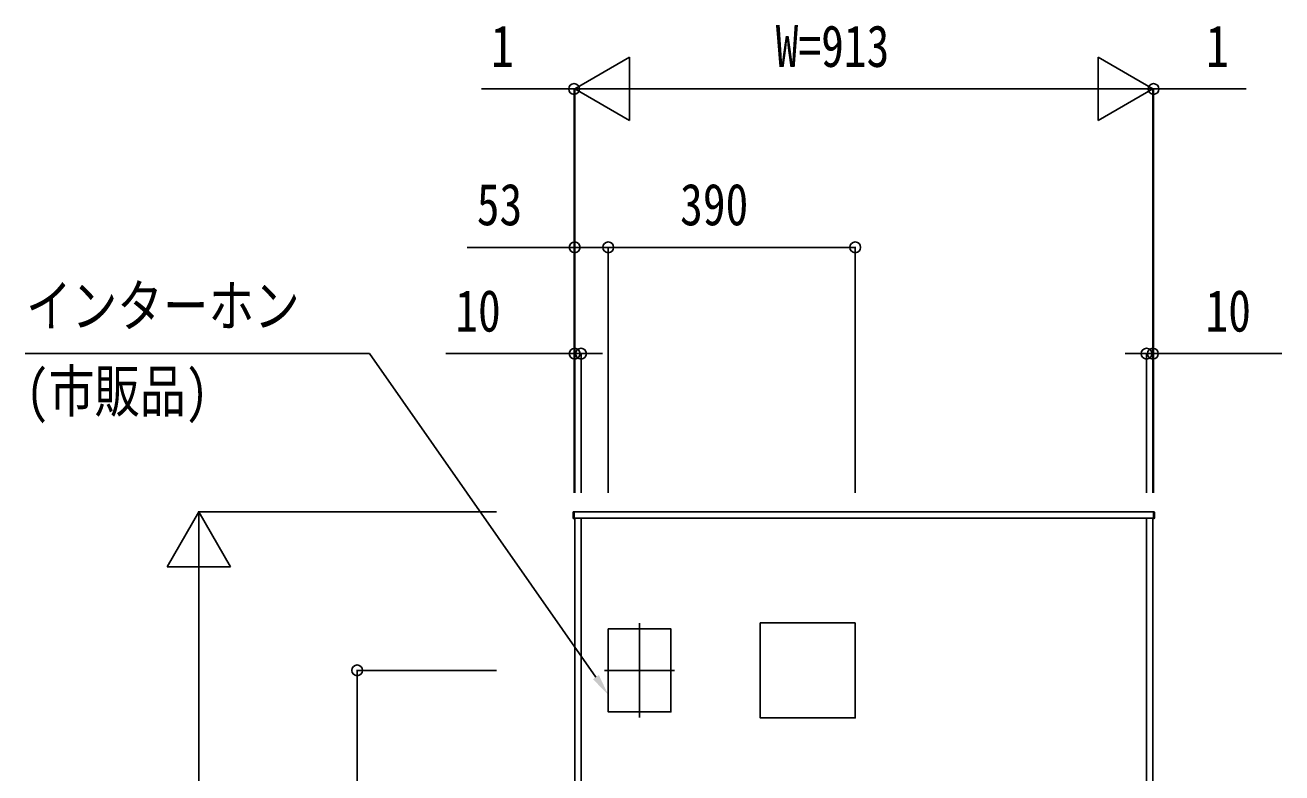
# Model space of a CAD drawing. Units: millimetres, scale not verified. Extents: x -8418 to 8410, y -5948 to 5940.
# Drawn here: x -3652 to -1668, y -2622 to -1442 of the extents above; entities that cross this region are included whole.
import ezdxf
from ezdxf.enums import TextEntityAlignment as Align

# ---------------------------------------------------------------- set-up
doc = ezdxf.new("R2010")
doc.units = ezdxf.units.MM
doc.header["$LTSCALE"] = 30
for name, color, linetype in [('0-3_YKK_13', 4, 'Continuous'), ('0-4_YKK_A1', 4, 'Continuous'), ('0-5_YKK_D', 6, 'Continuous')]:
    doc.layers.add(name, color=color, linetype=linetype)
doc.styles.add('ＭＳ ゴシック', font='')
doc.styles.get('ＭＳ ゴシック').set_extended_font_data('MS Gothic')

msp = doc.modelspace()

# ---------------------------------------------------------------- linework, layer by layer
at = {"layer": '0-3_YKK_13'}
for p, q in [((-2787.16, -2219.07), (-2787.16, -2219.57)), ((-2786.22, -2220.57), (-2785.66, -2220.6)), ((-2785.66, -2219.1), (-2785.66, -2211.1)), ((-2785.66, -2220.6), (-2785.66, -2219.1)), ((-1870.66, -2219.1), (-1870.66, -2211.1)), ((-1870.66, -2220.6), (-1870.66, -2219.1)), ((-1870.1, -2220.57), (-1870.66, -2220.6)), ((-1869.16, -2219.07), (-1869.16, -2219.57))]:
    msp.add_line(p, q, dxfattribs=at)
for points in [[(-2787.16, -2210.63), (-2787.16, -2211.13), (-2787.16, -2219.07)], [(-2785.66, -2211.1), (-2785.66, -2209.6), (-2786.22, -2209.63)], [(-1870.66, -2211.1), (-1870.66, -2209.6), (-1870.1, -2209.63)], [(-1869.16, -2210.63), (-1869.16, -2211.13), (-1869.16, -2219.07)]]:
    msp.add_lwpolyline(points, dxfattribs=at)
for points in [[(-2731.66, -2394.6), (-2632.66, -2394.6), (-2632.66, -2525.6), (-2731.66, -2525.6)], [(-2341.66, -2385.1), (-2491.66, -2385.1), (-2491.66, -2535.1), (-2341.66, -2535.1)]]:
    msp.add_lwpolyline(points, close=True, dxfattribs=at)
for centre, start, end in [((-2786.16, -2210.63), 93.5, 180), ((-2786.16, -2219.57), 180, 266.5), ((-1870.16, -2210.63), 0, 86.5), ((-1870.16, -2219.57), 273.5, 0)]:
    msp.add_arc(centre, 1, start, end, dxfattribs=at)
at = {"layer": '0-4_YKK_A1'}
for p, q in [((-1870.66, -2210.1), (-2785.66, -2210.1)), ((-2785.66, -2210.1), (-2785.66, -2220.1)), ((-1870.66, -2220.1), (-2785.66, -2220.1)), ((-2784.66, -2220.1), (-2784.66, -3672.92)), ((-2774.66, -2220.1), (-2774.66, -3672.31)), ((-1881.66, -2220.1), (-1881.66, -3686.1)), ((-1871.66, -2220.1), (-1871.66, -3672.92)), ((-1870.66, -2210.1), (-1870.66, -2220.1)), ((-2682.16, -2385.58), (-2682.16, -2534.62)), ((-2626.96, -2460.1), (-2737.36, -2460.1))]:
    msp.add_line(p, q, dxfattribs=at)
at = {"layer": '0-5_YKK_D'}
for p, q in [((-2784.66, -1542.29), (-2698.06, -1492.29)), ((-2698.06, -1592.29), (-2698.06, -1492.29)), ((-1871.66, -1542.29), (-1958.26, -1492.29)), ((-1958.26, -1492.29), (-1958.26, -1592.29)), ((-2785.66, -1542.29), (-2931.66, -1542.29)), ((-2785.66, -2180.1), (-2785.66, -1541.29)), ((-2784.66, -1542.29), (-2785.66, -1542.29)), ((-2784.66, -2180.1), (-2784.66, -1541.29)), ((-2784.66, -2180.1), (-2784.66, -1541.29)), ((-2784.66, -1542.29), (-2750.66, -1542.29)), ((-2784.66, -1542.29), (-2698.06, -1592.29)), ((-2784.66, -1542.29), (-2611.45, -1542.29)), ((-2684.66, -1542.29), (-1971.66, -1542.29)), ((-1871.66, -1542.29), (-2044.86, -1542.29)), ((-1871.66, -1542.29), (-1958.26, -1592.29)), ((-1871.66, -1542.29), (-1905.66, -1542.29)), ((-1871.66, -2180.1), (-1871.66, -1541.29)), ((-1871.66, -2180.1), (-1871.66, -1541.29)), ((-1871.66, -1542.29), (-1870.66, -1542.29)), ((-1870.66, -2180.1), (-1870.66, -1541.29)), ((-1870.66, -1542.29), (-1724.66, -1542.29)), ((-2784.66, -2180.1), (-2784.66, -1791.29)), ((-2731.66, -2180.1), (-2731.66, -1791.29)), ((-2731.66, -2180.1), (-2731.66, -1791.29)), ((-2341.66, -1792.29), (-2731.66, -1792.29)), ((-2341.66, -2180.1), (-2341.66, -1791.29)), ((-2784.66, -1960.1), (-2988.26, -1960.1)), ((-2784.66, -2180.1), (-2784.66, -1959.1)), ((-2774.66, -1960.1), (-2784.66, -1960.1)), ((-2774.66, -2180.1), (-2774.66, -1959.1)), ((-2774.66, -1960.1), (-2740.66, -1960.1)), ((-1881.66, -1960.1), (-1915.66, -1960.1)), ((-1881.66, -2180.1), (-1881.66, -1959.1)), ((-1881.66, -1960.1), (-1871.66, -1960.1)), ((-1871.66, -2180.1), (-1871.66, -1959.1)), ((-1871.66, -1960.1), (-1668.06, -1960.1)), ((-3378.16, -2210.1), (-3428.16, -2296.7)), ((-2908.16, -2210.1), (-3379.16, -2210.1)), ((-3378.16, -2210.1), (-3328.16, -2296.7)), ((-3378.16, -2210.1), (-3378.16, -2383.31)), ((-3428.16, -2296.7), (-3328.16, -2296.7)), ((-3378.16, -2310.1), (-3378.16, -3610.1)), ((-2908.16, -2460.1), (-3129.16, -2460.1)), ((-3128.16, -2460.1), (-3128.16, -3710.1))]:
    msp.add_line(p, q, dxfattribs=at)
for points in [[(-2731.66, -1792.29), (-2784.66, -1792.29), (-2954.26, -1792.29)], [(-2751.16, -2470.82), (-3108.77, -1960.1), (-3652.4, -1960.1)]]:
    msp.add_lwpolyline(points, dxfattribs=at)
for centre in [(-2785.66, -1542.29), (-1870.66, -1542.29), (-2784.66, -1792.29), (-2731.66, -1792.29), (-2731.66, -1792.29), (-2341.66, -1792.29), (-2784.66, -1960.1), (-2774.66, -1960.1), (-1881.66, -1960.1), (-1871.66, -1960.1), (-3128.16, -2460.1)]:
    msp.add_circle(centre, 8.5, dxfattribs=at)
msp.add_solid([(-2755.8, -2474.07), (-2746.52, -2467.57), (-2731.66, -2498.67)], dxfattribs=at)

# ---------------------------------------------------------------- texts
at = {"layer": '0-5_YKK_D', "style": 'ＭＳ ゴシック', "width": 0.8}
for s, p in [('1', (-2916.66, -1527.29)), ('W=913', (-2467.36, -1527.29)), ('1', (-1787.66, -1527.29)), ('53', (-2939.26, -1777.29)), ('390', (-2618.26, -1777.29)), ('インターホン', (-3650.91, -1937.18)), ('10', (-2973.26, -1945.1)), ('10', (-1788.66, -1945.1)), ('(市販品)', (-3650.91, -2072.18))]:
    msp.add_text(s, height=65.98, dxfattribs=at).set_placement(p, align=Align.BOTTOM_LEFT)

doc.saveas('drawing.dxf')
